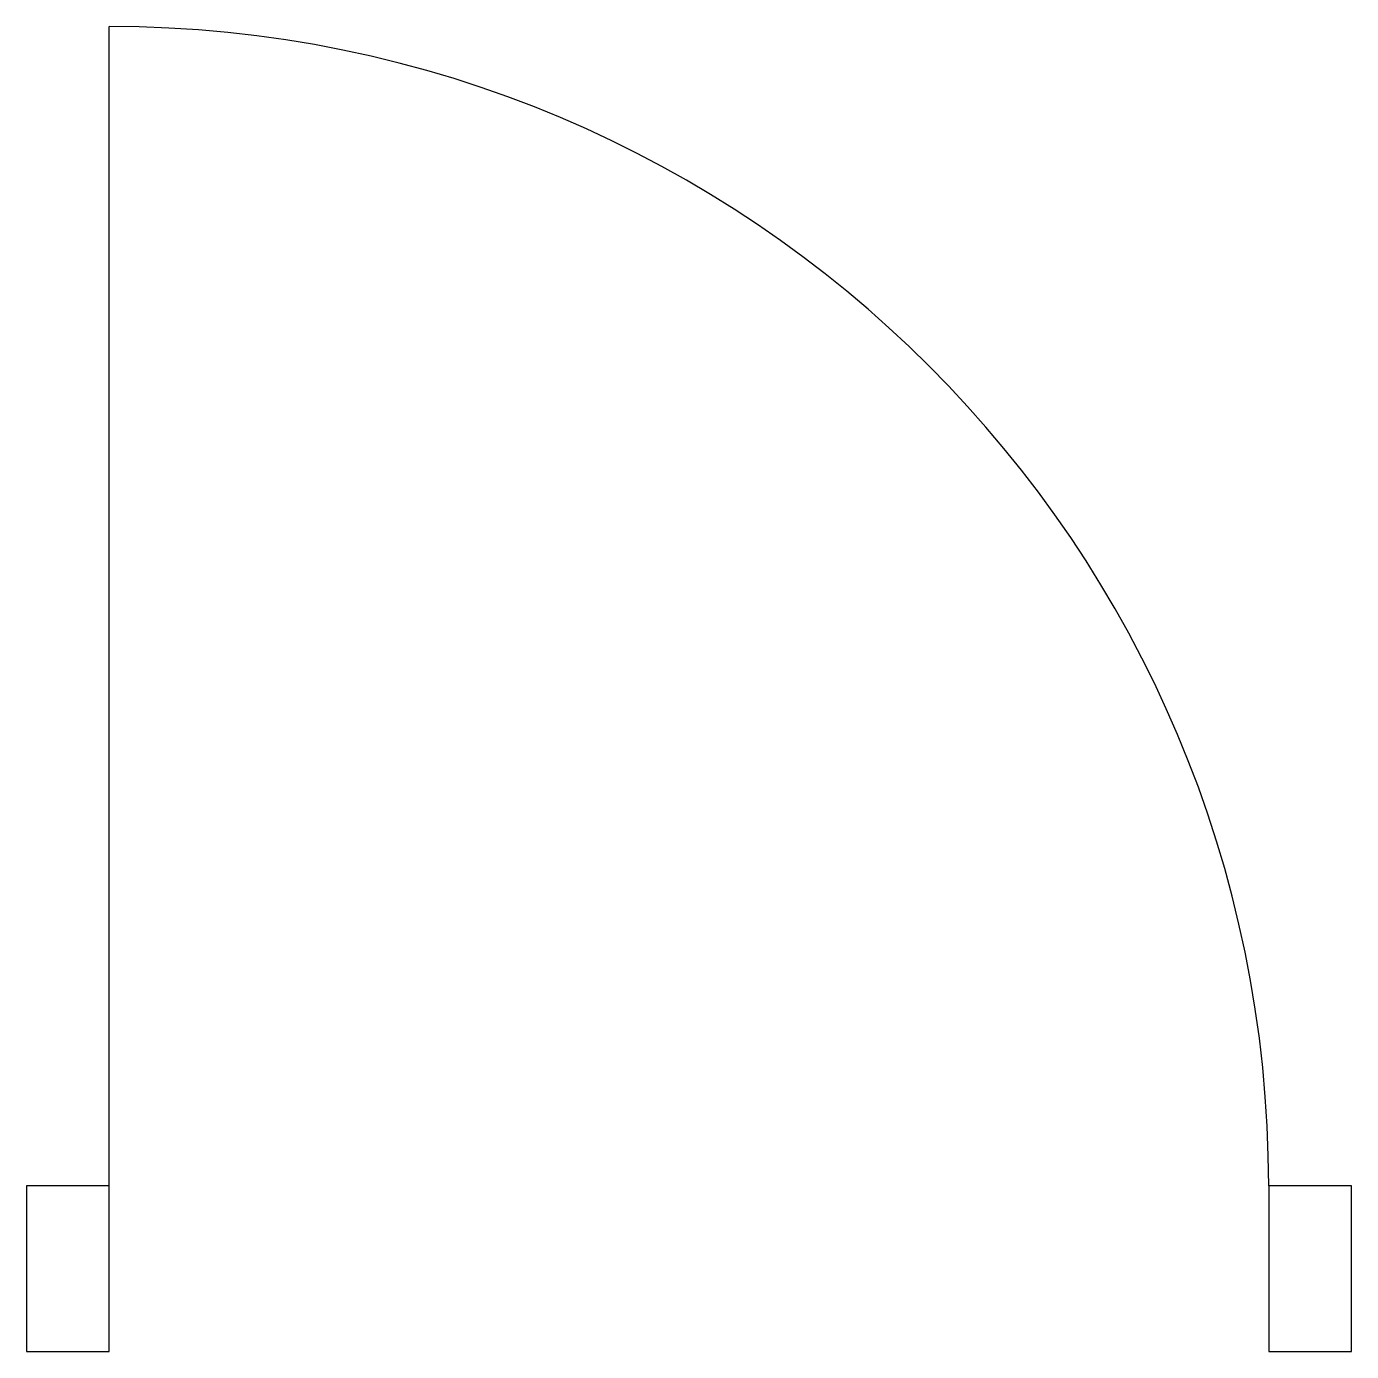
# Model space of a CAD drawing. Header units: millimetres. Extents: x -20289.3 to -20209.3, y 3744.8 to 3824.8.
import ezdxf

# ---------------------------------------------------------------- set-up
doc = ezdxf.new("R2010")
doc.units = ezdxf.units.MM

msp = doc.modelspace()

# ---------------------------------------------------------------- linework, layer by layer
msp.add_line((-20284.321, 3754.825), (-20284.321, 3824.825))
for points in [[(-20289.321, 3744.825), (-20284.321, 3744.825), (-20284.321, 3754.825), (-20289.321, 3754.825)], [(-20214.321, 3744.825), (-20209.321, 3744.825), (-20209.321, 3754.825), (-20214.321, 3754.825)]]:
    msp.add_lwpolyline(points, close=True)
msp.add_arc((-20284.321, 3754.825), 70, 0, 90)

doc.saveas('drawing.dxf')
